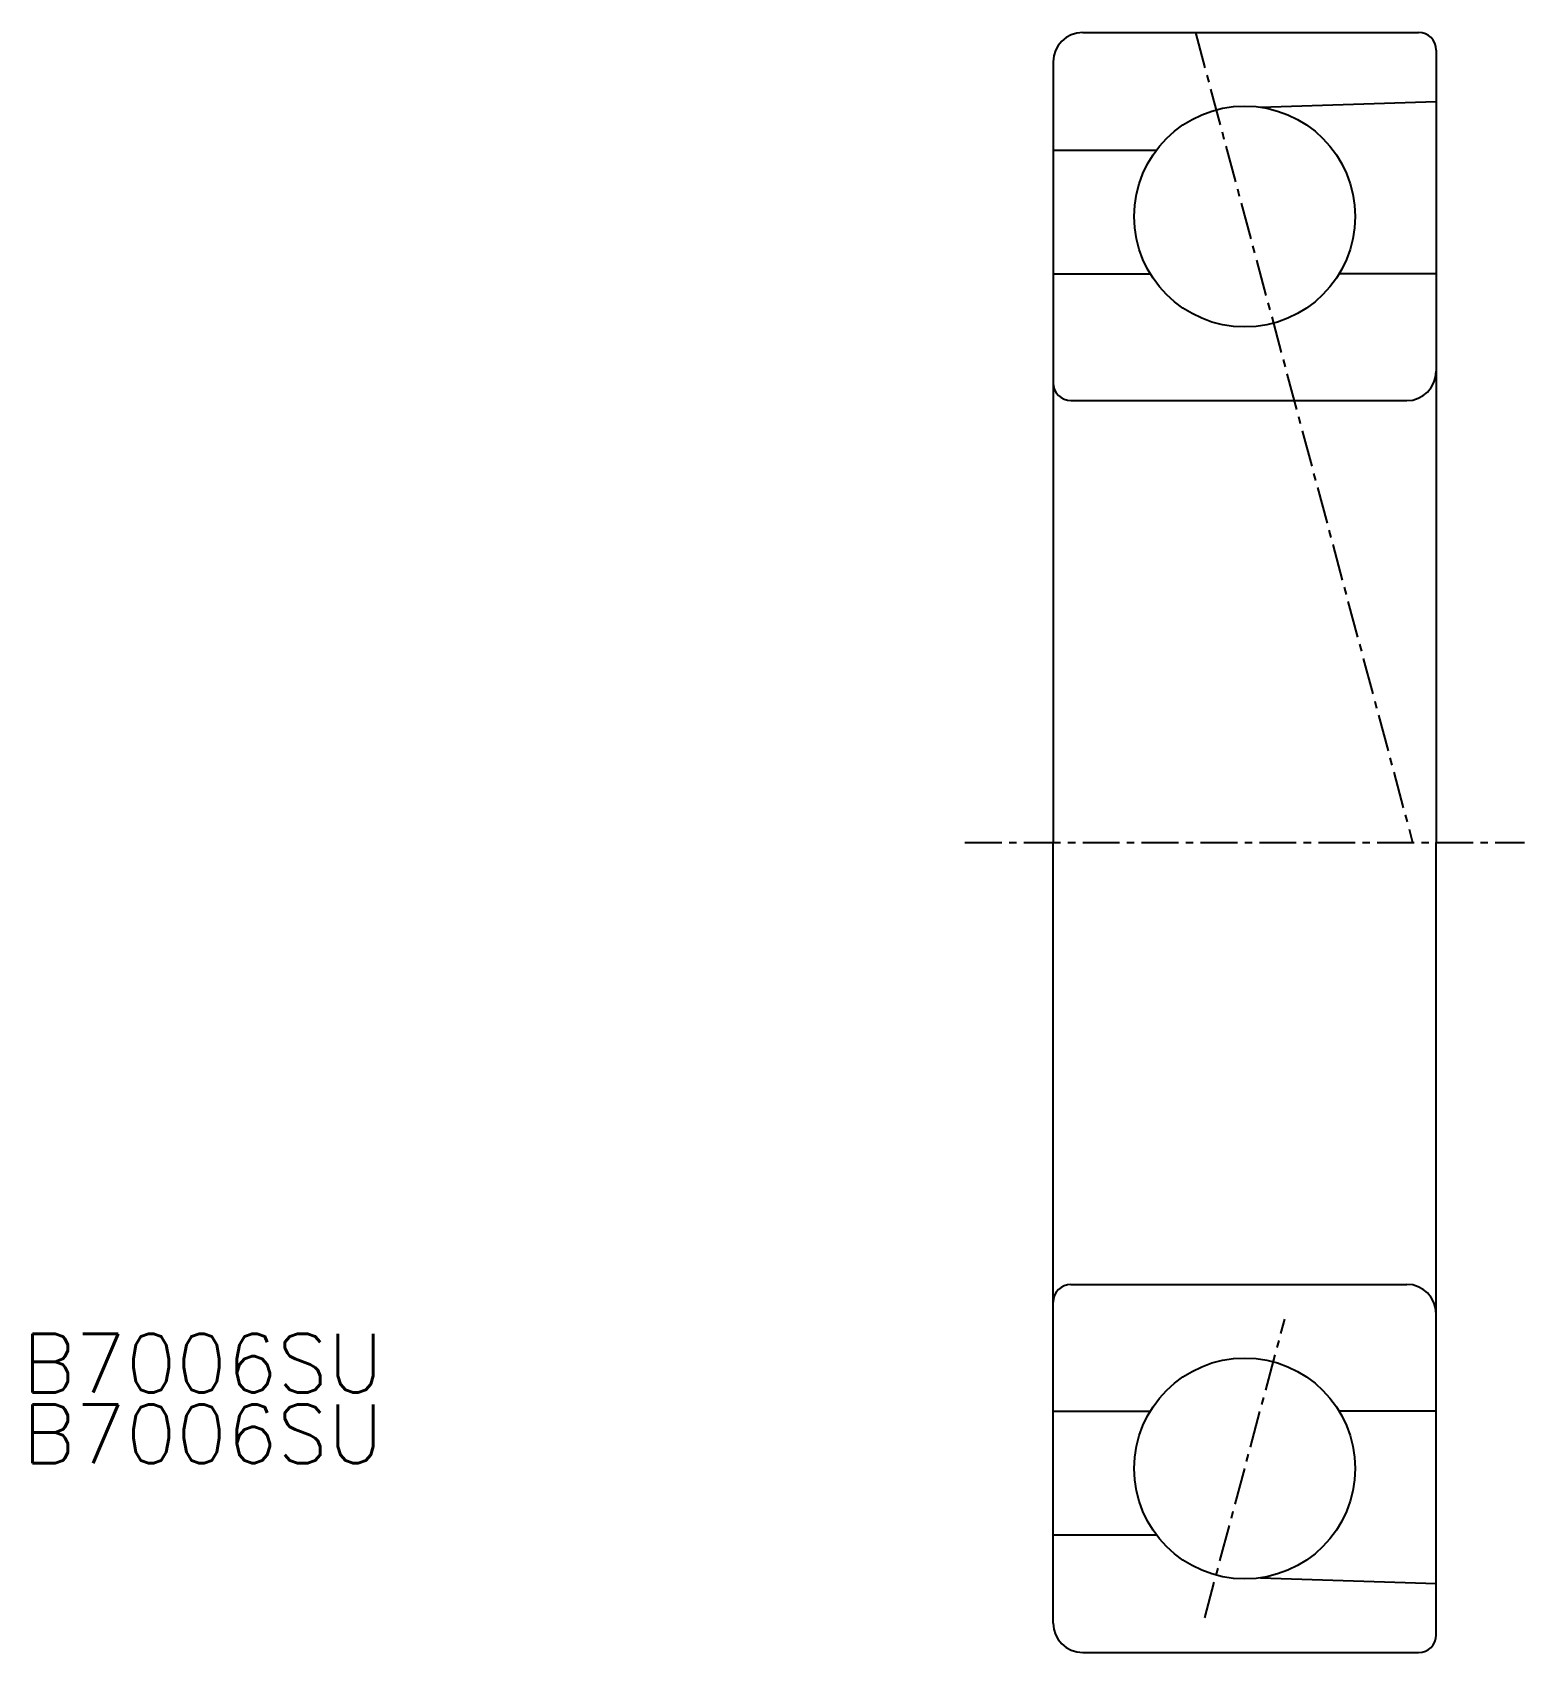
# Model space of a CAD drawing. Extents: x -34.7 to 16, y -27.5 to 27.5.
import ezdxf

# ---------------------------------------------------------------- set-up
doc = ezdxf.new("R2010")
doc.units = 0
doc.linetypes.add('CENTER', pattern=[2, 1.25, -0.25, 0.25, -0.25])
doc.layers.get('0').update_dxf_attribs({"linetype": 'CONTINUOUS'})
doc.layers.add('CENTER', color=1, linetype='CENTER')
doc.styles.get("Standard").update_dxf_attribs({"font": 'txt', "bigfont": 'bigfont.shx'})

msp = doc.modelspace()

# ---------------------------------------------------------------- linework, layer by layer
at = {"color": 7, "linetype": 'CONTINUOUS'}
for p, q in [((1, 27.5), (12.4, 27.5)), ((0, 26.5), (0, 0)), ((13, 26.9), (13, 0)), ((7.04, 24.961), (13, 25.15)), ((0, 23.5), (3.5, 23.5)), ((0, 19.3), (3.297, 19.3)), ((13, 19.3), (9.703, 19.3)), ((0.6, 15), (12, 15)), ((0, -26.5), (0, 0)), ((13, -26.9), (13, 0)), ((0.6, -15), (12, -15)), ((0, -19.3), (3.297, -19.3)), ((13, -19.3), (9.703, -19.3)), ((0, -23.5), (3.5, -23.5)), ((7.04, -24.961), (13, -25.15)), ((1, -27.5), (12.4, -27.5))]:
    msp.add_line(p, q, dxfattribs=at)
for centre in [(6.5, 21.25), (6.5, -21.25)]:
    msp.add_circle(centre, 3.75, dxfattribs=at)
for centre, radius, start, end in [((1, 26.5), 1, 90, 180), ((12.4, 26.9), 0.6, 0, 90), ((12, 16), 1, 270, 0), ((0.6, 15.6), 0.6, 180, 270), ((0.6, -15.6), 0.6, 90, 180), ((12, -16), 1, 0, 90), ((1, -26.5), 1, 180, 270), ((12.4, -26.9), 0.6, 270, 0)]:
    msp.add_arc(centre, radius, start, end, dxfattribs=at)
at = {"layer": 'CENTER', "color": 1, "linetype": 'CENTER'}
for p, q in [((4.824, 27.5), (12.2, 0)), ((-3, 0), (16, 0)), ((5.14, -26.321), (7.86, -16.179))]:
    msp.add_line(p, q, dxfattribs=at)

# ---------------------------------------------------------------- texts
at = {"color": 7, "linetype": 'CONTINUOUS'}
for p in [(-34.996, -18.674), (-34.996, -21.074)]:
    msp.add_text('B7006SU', height=2, dxfattribs=at).set_placement(p)

doc.saveas('drawing.dxf')
